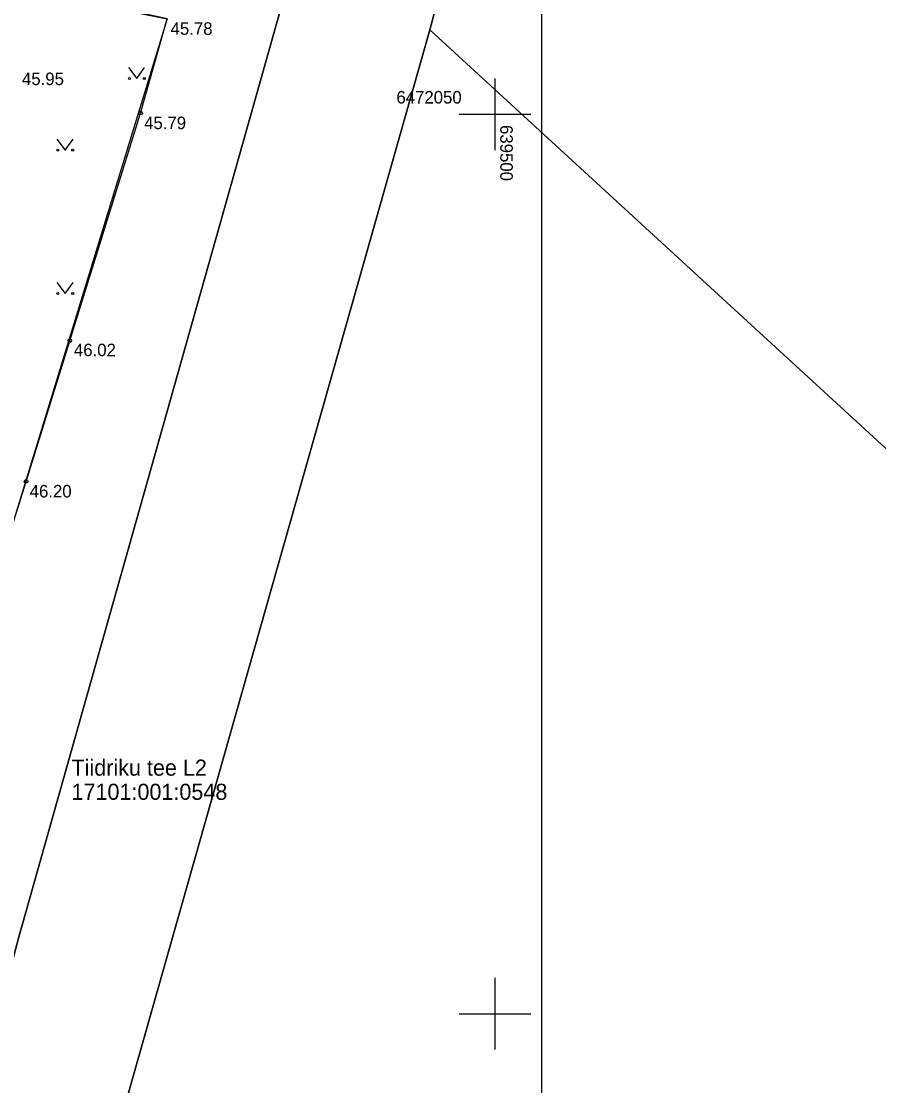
# Model space of a CAD drawing. Extents: x 638557 to 639813, y 6471274 to 6472682.
# Drawn here: x 639473.6 to 639521.4, y 6471995.8 to 6472055.2 of the extents above; entities that cross this region are included whole.
import ezdxf

# ---------------------------------------------------------------- set-up
doc = ezdxf.new("R2010")
doc.units = 0
for name, color, linetype in [('AED', 7, 'Continuous'), ('HALJASTUS', 7, 'Continuous'), ('KORGUS-EH2000', 7, 'Continuous'), ('MOOTPIIR', 7, 'Continuous'), ('PIIR', 7, 'Continuous'), ('VORK', 7, 'Continuous'), ('VORMISTUS', 7, 'Continuous')]:
    doc.layers.add(name, color=color, linetype=linetype)

msp = doc.modelspace()

# ---------------------------------------------------------------- linework, layer by layer
at = {"layer": 'AED'}
msp.add_lwpolyline([(639424.674, 6471957.369), (639424.985, 6471958.093), (639425.936, 6471959.844), (639427.958, 6471963.68), (639429.732, 6471971.228), (639432.061, 6471981.319), (639435.556, 6471995.527), (639437.597, 6472004.486), (639439.683, 6472013.245), (639445.704, 6472011.64), (639466.437, 6472006.052), (639473.826, 6472029.515), (639480.217, 6472050.069), (639481.693, 6472055.334), (639474.327, 6472056.985), (639464.98, 6472058.756), (639452.546, 6472061.085), (639446.334, 6472062.26)], dxfattribs=at)
at = {"layer": 'HALJASTUS'}
for p, q in [((639479.537, 6472052.607), (639480, 6472052)), ((639480, 6472052), (639480.446, 6472052.607)), ((639475.537, 6472048.607), (639476, 6472048)), ((639476, 6472048), (639476.446, 6472048.607)), ((639475.537, 6472040.607), (639476, 6472040)), ((639476, 6472040), (639476.446, 6472040.607))]:
    msp.add_line(p, q, dxfattribs=at)
for centre in [(639479.599, 6472052), (639480.428, 6472052), (639475.599, 6472048), (639476.428, 6472048), (639475.599, 6472040), (639476.428, 6472040)]:
    msp.add_circle(centre, 0.055, dxfattribs=at)
at = {"layer": 'KORGUS-EH2000'}
for centre in [(639480.217, 6472050.069), (639476.268, 6472037.372), (639473.826, 6472029.515)]:
    msp.add_circle(centre, 0.1, dxfattribs=at)
at = {"layer": 'MOOTPIIR'}
msp.add_lwpolyline([(639409.203, 6472038.644), (639440.175, 6472063.673), (639481.693, 6472055.334), (639463.627, 6471996.364), (639456.307, 6471991.217), (639444.923, 6471980.589), (639432.198, 6471963.097), (639402.031, 6471972.638), (639391.606, 6472006.925)], close=True, dxfattribs=at)
at = {"layer": 'PIIR'}
for points in [[(639514.89, 6472340.84), (639514.47, 6472224.99), (639514.09, 6472191.15), (639511.51, 6472163.91), (639507.96, 6472143.06), (639494.39, 6472080.33), (639490.57, 6472064.89), (639473.4, 6472004.02), (639463.59, 6471966.89), (639456.53, 6471938.81), (639451.92, 6471924.13), (639447.44, 6471915.81), (639442.32, 6471912.83), (639435.92, 6471912.82), (639431.63, 6471914.83), (639414.73, 6471929.59), (639399.29, 6471930.87), (639346.25, 6471984.8), (639326.01, 6472005.39), (639260.04, 6472015.57), (639268.32, 6472098.56), (639334.44, 6472082.89), (639362.84, 6472495.02)], [(639451.92, 6471924.13), (639456.53, 6471938.81), (639463.59, 6471966.89), (639473.4, 6472004.02), (639490.57, 6472064.89), (639494.39, 6472080.33), (639507.96, 6472143.06), (639511.51, 6472163.91), (639514.09, 6472191.15), (639514.47, 6472224.99), (639514.89, 6472340.84)], [(639521.15, 6472316.51), (639521.23, 6472225.13), (639520.53, 6472190.86), (639517.58, 6472163.47), (639514.17, 6472142.33), (639501.77, 6472078.81), (639498.44, 6472062.48), (639496.37, 6472054.71), (639453.38, 6471903.19)], [(639610.57, 6471949.91), (639496.37, 6472054.71), (639498.44, 6472062.48), (639501.77, 6472078.81), (639514.17, 6472142.33), (639517.58, 6472163.47), (639520.53, 6472190.86), (639521.23, 6472225.13), (639521.15, 6472316.51)], [(639552.14, 6471622.29), (639365.19, 6471781.47), (639415.36, 6471908.18), (639422.11, 6471909.99), (639453.38, 6471903.19), (639496.37, 6472054.71), (639610.57, 6471949.91), (639612.84, 6471947.75), (639609.38, 6471944.29), (639607.77, 6471938.38), (639608.51, 6471932.24), (639612.78, 6471924.91), (639688.25, 6471842.61), (639697.66, 6471832.66), (639710.1, 6471819.51), (639734.93, 6471794.17), (639749.84, 6471738.12)]]:
    msp.add_lwpolyline(points, dxfattribs=at)
at = {"layer": 'VORK'}
for p, q in [((639500, 6472052), (639500, 6472048)), ((639498, 6472050), (639502, 6472050)), ((639500, 6472001.806), (639500, 6471997.806)), ((639498, 6471999.806), (639502, 6471999.806))]:
    msp.add_line(p, q, dxfattribs=at)
at = {"layer": 'VORMISTUS'}
msp.add_lwpolyline([(639358.206, 6471876.528), (639358.206, 6472082.88), (639502.607, 6472082.88), (639502.607, 6471876.528)], close=True, dxfattribs=at)

# ---------------------------------------------------------------- texts
at = {"layer": 'KORGUS-EH2000'}
for s, p in [('45.78', (639481.893, 6472054.434)), ('45.95', (639473.597, 6472051.628)), ('45.79', (639480.417, 6472049.169)), ('46.02', (639476.498, 6472036.498)), ('46.20', (639474.026, 6472028.615))]:
    msp.add_text(s, height=0.7, dxfattribs=at).set_placement(p)
at = {"layer": 'PIIR'}
for s, p in [('Tiidriku tee L2', (639476.361, 6472013.088)), ('17101:001:0548', (639476.361, 6472011.739))]:
    msp.add_text(s, height=0.9, dxfattribs=at).set_placement(p)
at = {"layer": 'VORK'}
msp.add_text('6472050', height=0.7, dxfattribs=at).set_placement((639494.501, 6472050.6))
msp.add_text('639500', height=0.7, rotation=270, dxfattribs=at).set_placement((639500.298, 6472049.4))

doc.saveas('drawing.dxf')
